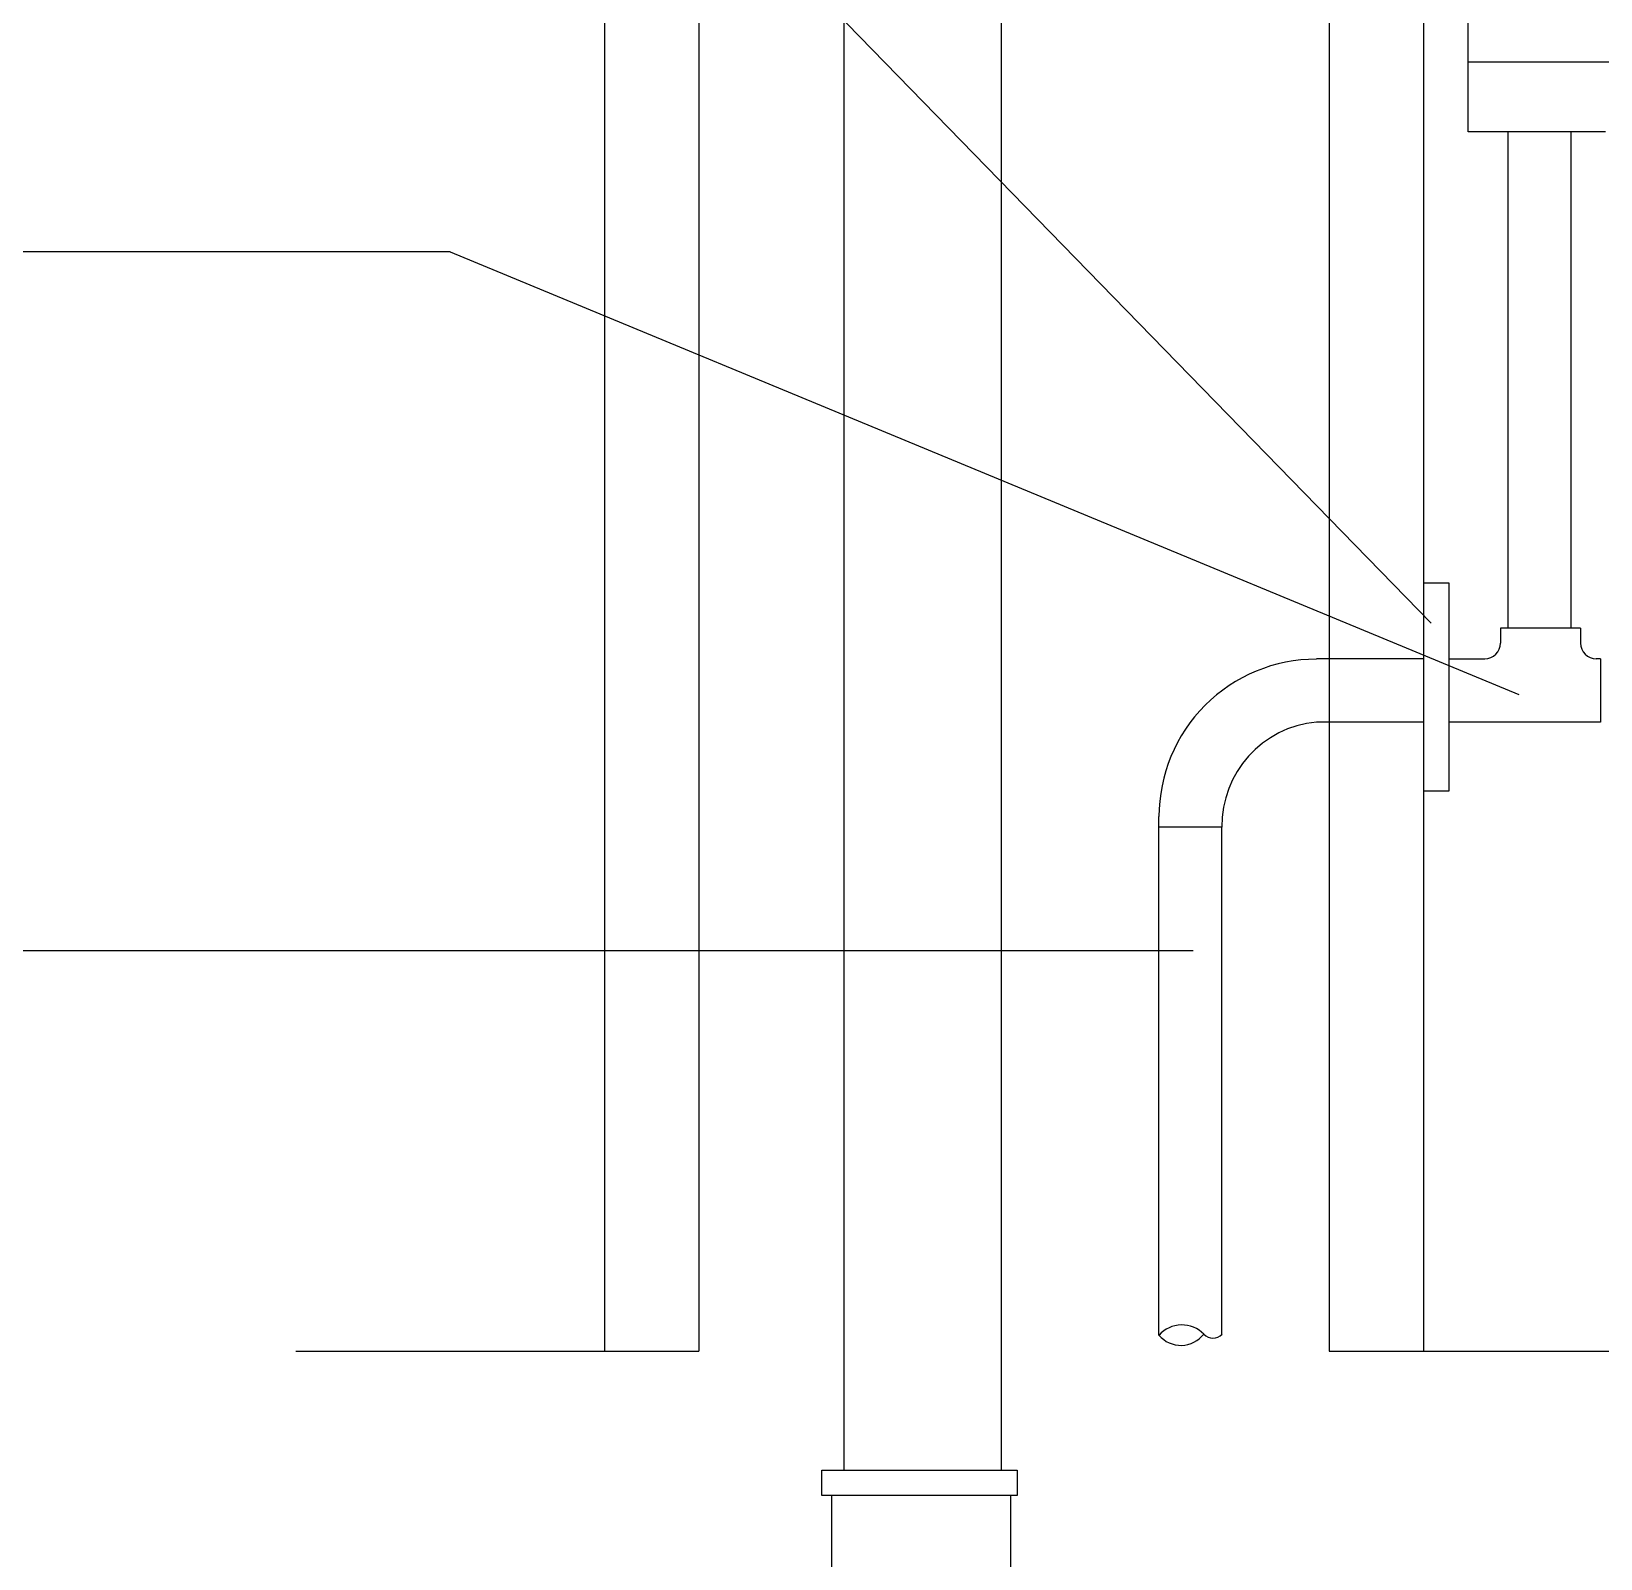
# Model space of a CAD drawing. Header units: centimetres. Extents: x -3962 to 30527, y -2 to 2802.
# Drawn here: x 28126.7 to 28232.7, y 485 to 588.1 of the extents above; entities that cross this region are included whole.
import ezdxf

# ---------------------------------------------------------------- set-up
doc = ezdxf.new("R2010")
doc.units = ezdxf.units.CM
doc.layers.add('MEP-DETAYLAR', color=111, linetype='CONTINUOUS')
doc.layers.add('ROTAS-VANA', color=1, linetype='CONTINUOUS')
doc.layers.add('Renkli Tarama', color=7, linetype='CONTINUOUS', lineweight=0)

# ---------------------------------------------------------------- blocks, each defined once
blk = doc.blocks.new('SIHHİ DETAYLAR')
at = {"layer": 'MEP-DETAYLAR', "color": 11}
for p, q in [((1625.41, 514.97), (1625.41, 199.04)), ((1631.79, 514.97), (1631.79, 199.04)), ((1674.32, 514.97), (1674.32, 199.04)), ((1680.7, 514.97), (1680.7, 199.04)), ((1604.57, 199.04), (1631.79, 199.04)), ((1674.32, 199.04), (1900.57, 199.04))]:
    blk.add_line(p, q, dxfattribs=at)
at = {"layer": 'MEP-DETAYLAR'}
for p, q in [((1683.72, 286.04), (1683.72, 367.91)), ((1641.58, 191), (1641.58, 333.31)), ((1652.21, 191), (1652.21, 333.31)), ((1683.7, 281.32), (1683.7, 286.09)), ((1683.72, 286.04), (1723.06, 286.04)), ((1692.99, 281.32), (1683.7, 281.32)), ((1686.41, 247.84), (1686.41, 281.32)), ((1690.67, 247.84), (1690.67, 281.32)), ((1680.7, 250.88), (1682.4, 250.88)), ((1682.4, 250.88), (1682.4, 236.84)), ((1691.29, 247.84), (1685.9, 247.84)), ((1685.9, 247.84), (1685.9, 246.82)), ((1691.29, 247.84), (1691.29, 246.82)), ((1680.7, 245.75), (1673.47, 245.75)), ((1682.4, 245.75), (1684.83, 245.76)), ((1692.64, 245.76), (1692.36, 245.76)), ((1692.64, 245.76), (1692.64, 241.49)), ((1680.7, 241.49), (1673.47, 241.49)), ((1692.64, 241.49), (1682.4, 241.49)), ((1682.4, 236.84), (1680.7, 236.84)), ((1662.84, 200.11), (1662.84, 235.11)), ((1667.09, 234.4), (1662.84, 234.4)), ((1667.09, 200.19), (1667.09, 234.42)), ((1640.09, 191), (1653.27, 191)), ((1640.09, 189.52), (1640.09, 191)), ((1653.27, 191), (1653.27, 189.3)), ((1640.09, 189.3), (1640.09, 189.52)), ((1653.27, 189.3), (1640.09, 189.3)), ((1640.73, 189.3), (1640.73, 184.2)), ((1652.85, 184.2), (1652.85, 189.3))]:
    blk.add_line(p, q, dxfattribs=at)
at = {"layer": 'MEP-DETAYLAR', "color": 41}
for p, q in [((1615.61, 315.49), (1681.22, 248.16)), ((1615, 273.23), (1491.62, 273.23)), ((1615, 273.23), (1687.14, 243.36)), ((1665.15, 226.05), (1534.58, 226.05))]:
    blk.add_line(p, q, dxfattribs=at)
at = {"layer": 'MEP-DETAYLAR'}
for centre, radius, start, end in [((1684.83, 246.82), 1.06, 269.9999, 359.9999), ((1692.36, 246.82), 1.06, 179.9999, 269.9999), ((1673.47, 235.11), 10.63, 89.9999, 179.9999), ((1674.11, 234.5), 7.02, 95.2402, 180.8137), ((1664.39, 198.75), 2.06, 44.0886, 138.5552), ((1664.32, 201.36), 1.93, 219.9999, 322.8669), ((1666.48, 200.77), 0.85, 224.0886, 316.4637)]:
    blk.add_arc(centre, radius, start, end, dxfattribs=at)
blk = doc.blocks.new('MTY-SIHHİ DETAYLAR')
at = {"layer": 'Renkli Tarama'}
blk.add_blockref('SIHHİ DETAYLAR', (257713.28, -444848.48), dxfattribs=at)

msp = doc.modelspace()

# ---------------------------------------------------------------- block references
at = {"layer": 'ROTAS-VANA'}
msp.add_blockref('MTY-SIHHİ DETAYLAR', (-231173.28, 445148.48), dxfattribs=at)

doc.saveas('drawing.dxf')
